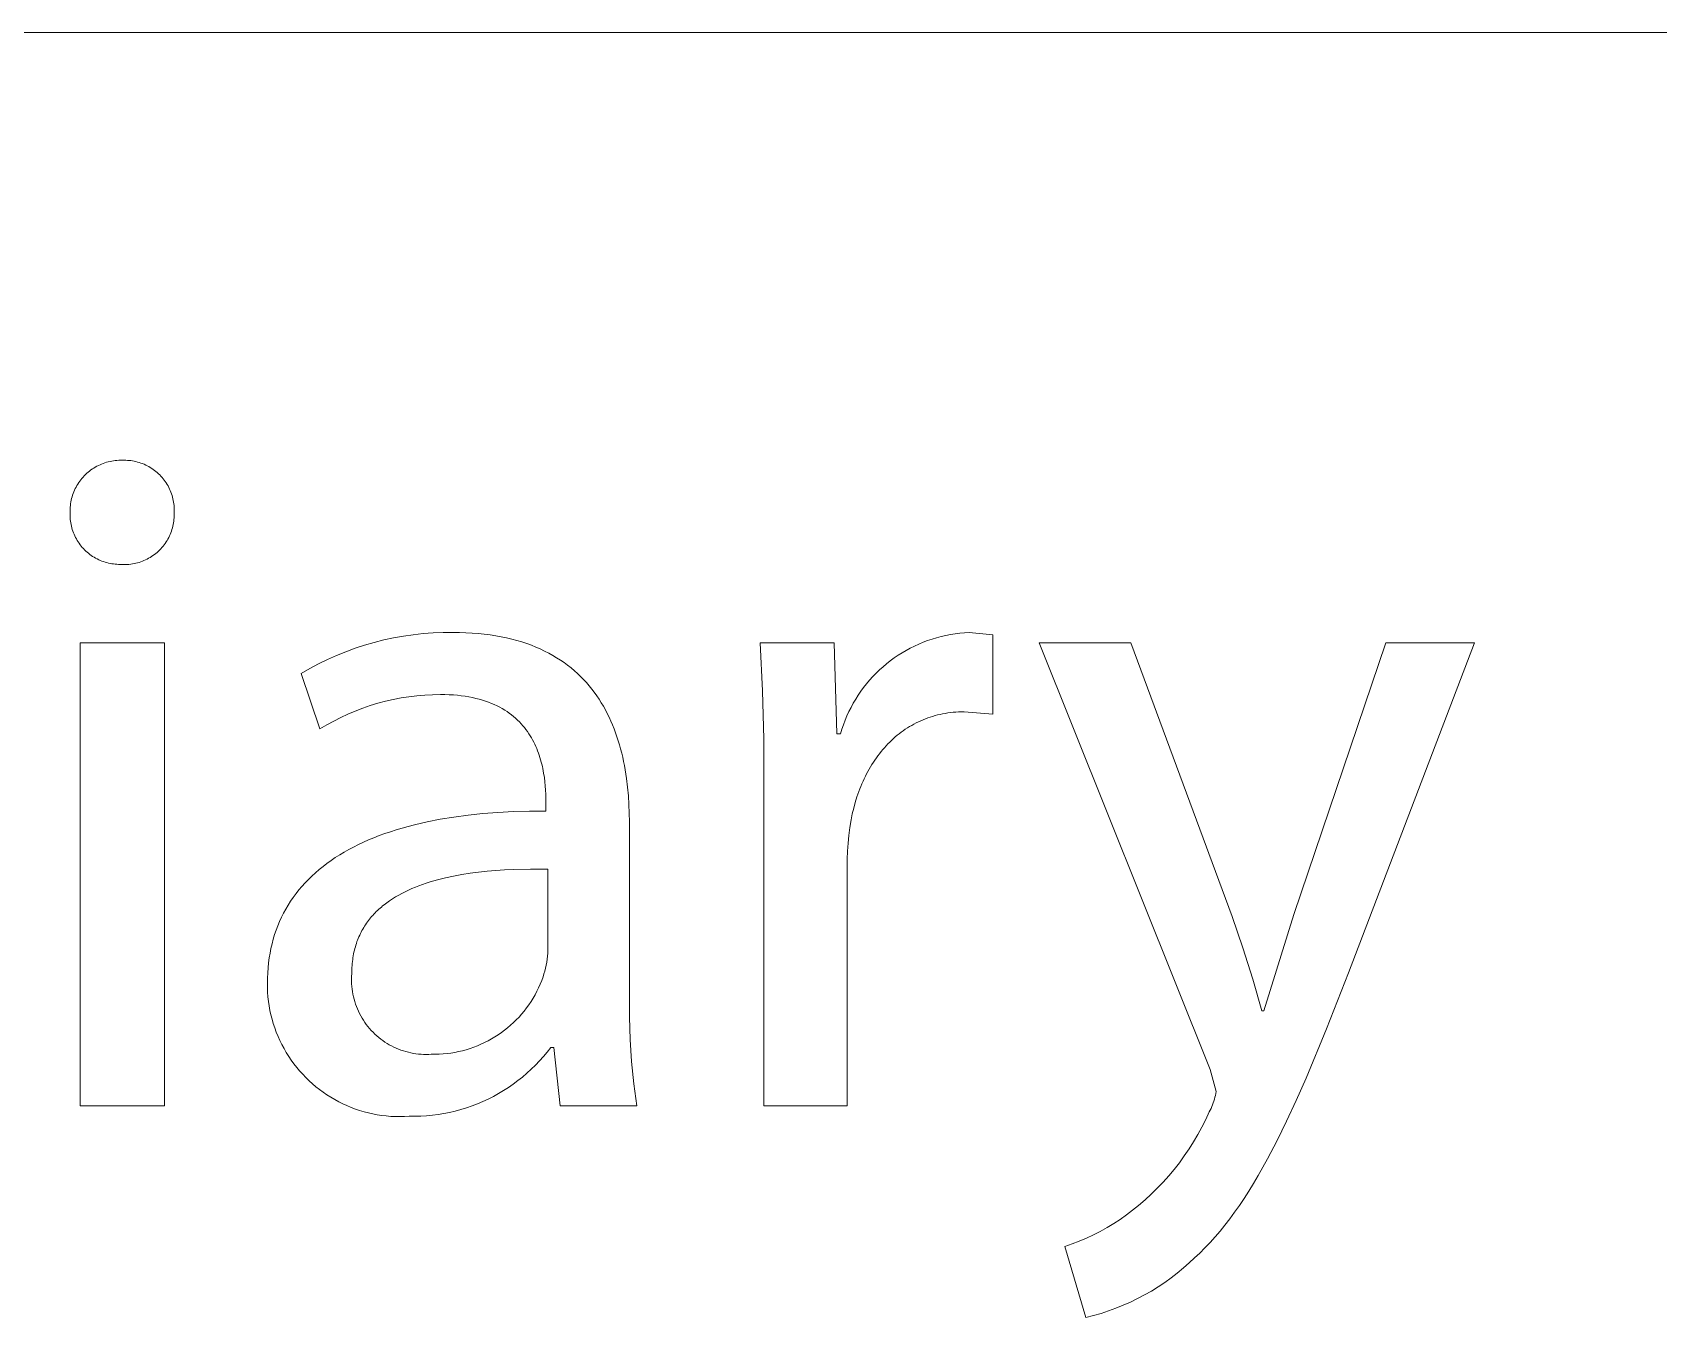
# Model space of a CAD drawing. Header units: millimetres. Extents: x 3269 to 7089, y 1744 to 4413.
# Drawn here: x 6855.9 to 6920.9, y 2119.5 to 2170.8 of the extents above; entities that cross this region are included whole.
import ezdxf

# ---------------------------------------------------------------- set-up
doc = ezdxf.new("R2010")
doc.units = ezdxf.units.MM
doc.header["$MEASUREMENT"] = 0
doc.layers.add('Domyślny', color=7, linetype='Continuous', true_color=0x000000)

msp = doc.modelspace()

# ---------------------------------------------------------------- linework, layer by layer
at = {"layer": 'Domyślny', "color": 18, "lineweight": 15, "true_color": 0x000000}
for p, q in [((7084.911, 2170.826), (5644.928, 2170.826)), ((6858.091, 2153.21), (6858.144, 2153.256)), ((6858.144, 2153.256), (6858.198, 2153.301)), ((6858.198, 2153.301), (6858.254, 2153.343)), ((6858.254, 2153.343), (6858.312, 2153.383)), ((6858.312, 2153.383), (6858.371, 2153.422)), ((6858.371, 2153.422), (6858.431, 2153.458)), ((6858.431, 2153.458), (6858.493, 2153.492)), ((6858.493, 2153.492), (6858.555, 2153.524)), ((6858.555, 2153.524), (6858.619, 2153.554)), ((6858.619, 2153.554), (6858.684, 2153.582)), ((6858.684, 2153.582), (6858.749, 2153.607)), ((6858.749, 2153.607), (6858.816, 2153.63)), ((6858.816, 2153.63), (6858.883, 2153.651)), ((6858.883, 2153.651), (6858.951, 2153.669)), ((6858.951, 2153.669), (6859.019, 2153.685)), ((6859.019, 2153.685), (6859.088, 2153.699)), ((6859.088, 2153.699), (6859.158, 2153.71)), ((6859.158, 2153.71), (6859.227, 2153.719)), ((6859.227, 2153.719), (6859.297, 2153.725)), ((6859.297, 2153.725), (6859.367, 2153.729)), ((6859.367, 2153.729), (6859.438, 2153.731)), ((6859.438, 2153.731), (6859.508, 2153.73)), ((6859.508, 2153.73), (6859.577, 2153.732)), ((6859.577, 2153.732), (6859.646, 2153.731)), ((6859.646, 2153.731), (6859.715, 2153.728)), ((6859.715, 2153.728), (6859.784, 2153.723)), ((6859.784, 2153.723), (6859.852, 2153.716)), ((6859.852, 2153.716), (6859.921, 2153.706)), ((6859.921, 2153.706), (6859.988, 2153.693)), ((6859.988, 2153.693), (6860.056, 2153.678)), ((6860.056, 2153.678), (6860.123, 2153.661)), ((6860.123, 2153.661), (6860.189, 2153.642)), ((6860.189, 2153.642), (6860.254, 2153.62)), ((6860.254, 2153.62), (6860.319, 2153.596)), ((6860.319, 2153.596), (6860.383, 2153.57)), ((6860.383, 2153.57), (6860.446, 2153.542)), ((6860.446, 2153.542), (6860.508, 2153.511)), ((6860.508, 2153.511), (6860.569, 2153.479)), ((6860.569, 2153.479), (6860.628, 2153.444)), ((6860.628, 2153.444), (6860.686, 2153.407)), ((6860.686, 2153.407), (6860.744, 2153.368)), ((6860.744, 2153.368), (6860.799, 2153.327)), ((6860.799, 2153.327), (6860.853, 2153.285)), ((6860.853, 2153.285), (6860.906, 2153.24)), ((6860.906, 2153.24), (6860.957, 2153.194)), ((6857.598, 2152.533), (6857.628, 2152.597)), ((6857.628, 2152.597), (6857.66, 2152.659)), ((6857.66, 2152.659), (6857.694, 2152.721)), ((6857.694, 2152.721), (6857.73, 2152.781)), ((6857.73, 2152.781), (6857.768, 2152.84)), ((6857.768, 2152.84), (6857.809, 2152.897)), ((6857.809, 2152.897), (6857.851, 2152.953)), ((6857.851, 2152.953), (6857.895, 2153.008)), ((6857.895, 2153.008), (6857.942, 2153.061)), ((6857.942, 2153.061), (6857.99, 2153.113)), ((6857.99, 2153.113), (6858.039, 2153.162)), ((6858.039, 2153.162), (6858.091, 2153.21)), ((6860.957, 2153.194), (6861.007, 2153.146)), ((6861.007, 2153.146), (6861.054, 2153.096)), ((6861.054, 2153.096), (6861.1, 2153.045)), ((6861.1, 2153.045), (6861.145, 2152.992)), ((6861.145, 2152.992), (6861.187, 2152.937)), ((6861.187, 2152.937), (6861.227, 2152.881)), ((6861.227, 2152.881), (6861.266, 2152.824)), ((6861.266, 2152.824), (6861.302, 2152.765)), ((6861.302, 2152.765), (6861.337, 2152.706)), ((6861.337, 2152.706), (6861.369, 2152.645)), ((6861.369, 2152.645), (6861.399, 2152.583)), ((6861.399, 2152.583), (6861.427, 2152.52)), ((6857.426, 2151.855), (6857.433, 2151.925)), ((6857.433, 2151.925), (6857.442, 2151.994)), ((6857.442, 2151.994), (6857.453, 2152.064)), ((6857.453, 2152.064), (6857.467, 2152.133)), ((6857.467, 2152.133), (6857.483, 2152.201)), ((6857.483, 2152.201), (6857.501, 2152.269)), ((6857.501, 2152.269), (6857.522, 2152.336)), ((6857.522, 2152.336), (6857.545, 2152.403)), ((6857.545, 2152.403), (6857.57, 2152.468)), ((6857.57, 2152.468), (6857.598, 2152.533)), ((6861.427, 2152.52), (6861.453, 2152.456)), ((6861.453, 2152.456), (6861.476, 2152.391)), ((6861.476, 2152.391), (6861.498, 2152.325)), ((6861.498, 2152.325), (6861.517, 2152.259)), ((6861.517, 2152.259), (6861.533, 2152.192)), ((6861.533, 2152.192), (6861.548, 2152.124)), ((6861.548, 2152.124), (6861.56, 2152.056)), ((6861.56, 2152.056), (6861.569, 2151.988)), ((6861.569, 2151.988), (6861.577, 2151.919)), ((6857.42, 2151.575), (6857.422, 2151.644)), ((6857.421, 2151.506), (6857.42, 2151.575)), ((6857.421, 2151.714), (6857.423, 2151.784)), ((6857.422, 2151.644), (6857.421, 2151.714)), ((6857.424, 2151.438), (6857.421, 2151.506)), ((6857.423, 2151.784), (6857.426, 2151.855)), ((6857.429, 2151.369), (6857.424, 2151.438)), ((6857.437, 2151.301), (6857.429, 2151.369)), ((6857.447, 2151.233), (6857.437, 2151.301)), ((6861.567, 2151.3), (6861.557, 2151.232)), ((6861.575, 2151.368), (6861.567, 2151.3)), ((6861.58, 2151.437), (6861.575, 2151.368)), ((6861.577, 2151.919), (6861.581, 2151.851)), ((6861.583, 2151.506), (6861.58, 2151.437)), ((6861.581, 2151.851), (6861.584, 2151.782)), ((6861.584, 2151.713), (6861.582, 2151.644)), ((6861.582, 2151.644), (6861.583, 2151.575)), ((6861.583, 2151.575), (6861.583, 2151.506)), ((6861.584, 2151.782), (6861.584, 2151.713)), ((6857.46, 2151.165), (6857.447, 2151.233)), ((6857.475, 2151.098), (6857.46, 2151.165)), ((6857.492, 2151.031), (6857.475, 2151.098)), ((6857.511, 2150.965), (6857.492, 2151.031)), ((6857.533, 2150.9), (6857.511, 2150.965)), ((6857.557, 2150.836), (6857.533, 2150.9)), ((6857.583, 2150.772), (6857.557, 2150.836)), ((6857.611, 2150.71), (6857.583, 2150.772)), ((6857.641, 2150.648), (6857.611, 2150.71)), ((6857.674, 2150.587), (6857.641, 2150.648)), ((6861.364, 2150.645), (6861.331, 2150.584)), ((6861.394, 2150.707), (6861.364, 2150.645)), ((6861.423, 2150.769), (6861.394, 2150.707)), ((6861.449, 2150.833), (6861.423, 2150.769)), ((6861.472, 2150.898), (6861.449, 2150.833)), ((6861.494, 2150.963), (6861.472, 2150.898)), ((6861.513, 2151.03), (6861.494, 2150.963)), ((6861.53, 2151.096), (6861.513, 2151.03)), ((6861.545, 2151.164), (6861.53, 2151.096)), ((6861.557, 2151.232), (6861.545, 2151.164)), ((6857.709, 2150.528), (6857.674, 2150.587)), ((6857.745, 2150.47), (6857.709, 2150.528)), ((6857.784, 2150.413), (6857.745, 2150.47)), ((6857.825, 2150.357), (6857.784, 2150.413)), ((6857.867, 2150.303), (6857.825, 2150.357)), ((6857.911, 2150.251), (6857.867, 2150.303)), ((6857.957, 2150.2), (6857.911, 2150.251)), ((6858.005, 2150.151), (6857.957, 2150.2)), ((6858.055, 2150.103), (6858.005, 2150.151)), ((6858.106, 2150.057), (6858.055, 2150.103)), ((6858.159, 2150.013), (6858.106, 2150.057)), ((6858.213, 2149.97), (6858.159, 2150.013)), ((6860.846, 2150.007), (6860.792, 2149.965)), ((6860.899, 2150.052), (6860.846, 2150.007)), ((6860.95, 2150.098), (6860.899, 2150.052)), ((6861, 2150.145), (6860.95, 2150.098)), ((6861.048, 2150.195), (6861, 2150.145)), ((6861.094, 2150.246), (6861.048, 2150.195)), ((6861.138, 2150.299), (6861.094, 2150.246)), ((6861.181, 2150.353), (6861.138, 2150.299)), ((6861.221, 2150.409), (6861.181, 2150.353)), ((6861.26, 2150.466), (6861.221, 2150.409)), ((6861.297, 2150.524), (6861.26, 2150.466)), ((6861.331, 2150.584), (6861.297, 2150.524)), ((6858.269, 2149.93), (6858.213, 2149.97)), ((6858.325, 2149.892), (6858.269, 2149.93)), ((6858.384, 2149.855), (6858.325, 2149.892)), ((6858.443, 2149.821), (6858.384, 2149.855)), ((6858.504, 2149.788), (6858.443, 2149.821)), ((6858.566, 2149.758), (6858.504, 2149.788)), ((6858.628, 2149.73), (6858.566, 2149.758)), ((6858.692, 2149.704), (6858.628, 2149.73)), ((6858.757, 2149.68), (6858.692, 2149.704)), ((6858.822, 2149.659), (6858.757, 2149.68)), ((6858.888, 2149.64), (6858.822, 2149.659)), ((6858.955, 2149.623), (6858.888, 2149.64)), ((6859.022, 2149.608), (6858.955, 2149.623)), ((6859.089, 2149.596), (6859.022, 2149.608)), ((6859.157, 2149.586), (6859.089, 2149.596)), ((6859.226, 2149.579), (6859.157, 2149.586)), ((6859.294, 2149.574), (6859.226, 2149.579)), ((6859.363, 2149.571), (6859.294, 2149.574)), ((6859.432, 2149.57), (6859.363, 2149.571)), ((6859.501, 2149.566), (6859.432, 2149.57)), ((6859.569, 2149.564), (6859.501, 2149.566)), ((6859.638, 2149.564), (6859.569, 2149.564)), ((6859.707, 2149.567), (6859.638, 2149.564)), ((6859.776, 2149.572), (6859.707, 2149.567)), ((6859.845, 2149.58), (6859.776, 2149.572)), ((6859.913, 2149.589), (6859.845, 2149.58)), ((6859.981, 2149.602), (6859.913, 2149.589)), ((6860.048, 2149.616), (6859.981, 2149.602)), ((6860.115, 2149.633), (6860.048, 2149.616)), ((6860.181, 2149.652), (6860.115, 2149.633)), ((6860.247, 2149.674), (6860.181, 2149.652)), ((6860.311, 2149.698), (6860.247, 2149.674)), ((6860.375, 2149.724), (6860.311, 2149.698)), ((6860.438, 2149.752), (6860.375, 2149.724)), ((6860.5, 2149.782), (6860.438, 2149.752)), ((6860.561, 2149.815), (6860.5, 2149.782)), ((6860.62, 2149.849), (6860.561, 2149.815)), ((6860.679, 2149.886), (6860.62, 2149.849)), ((6860.736, 2149.924), (6860.679, 2149.886)), ((6860.792, 2149.965), (6860.736, 2149.924)), ((6870.741, 2146.704), (6871.135, 2146.761)), ((6871.135, 2146.761), (6871.531, 2146.803)), ((6871.531, 2146.803), (6871.928, 2146.833)), ((6871.928, 2146.833), (6872.325, 2146.848)), ((6872.325, 2146.848), (6872.723, 2146.849)), ((6872.723, 2146.849), (6872.986, 2146.847)), ((6872.986, 2146.847), (6873.242, 2146.838)), ((6873.242, 2146.838), (6873.492, 2146.824)), ((6873.492, 2146.824), (6873.735, 2146.805)), ((6873.735, 2146.805), (6873.973, 2146.781)), ((6873.973, 2146.781), (6874.205, 2146.751)), ((6874.205, 2146.751), (6874.431, 2146.716)), ((6892.231, 2146.689), (6892.416, 2146.731)), ((6892.416, 2146.731), (6892.601, 2146.767)), ((6892.601, 2146.767), (6892.788, 2146.796)), ((6892.788, 2146.796), (6892.975, 2146.82)), ((6892.975, 2146.82), (6893.164, 2146.836)), ((6893.164, 2146.836), (6893.352, 2146.847)), ((6893.352, 2146.847), (6894.293, 2146.758)), ((6894.293, 2146.758), (6894.293, 2143.578)), ((6857.829, 2146.441), (6861.2, 2146.441)), ((6857.829, 2127.933), (6857.829, 2146.441)), ((6861.2, 2146.441), (6861.2, 2127.933)), ((6868.072, 2145.932), (6868.441, 2146.082)), ((6868.441, 2146.082), (6868.814, 2146.219)), ((6868.814, 2146.219), (6869.193, 2146.342)), ((6869.193, 2146.342), (6869.575, 2146.453)), ((6869.575, 2146.453), (6869.961, 2146.55)), ((6869.961, 2146.55), (6870.35, 2146.634)), ((6870.35, 2146.634), (6870.741, 2146.704)), ((6874.431, 2146.716), (6874.651, 2146.676)), ((6874.651, 2146.676), (6874.866, 2146.632)), ((6874.866, 2146.632), (6875.075, 2146.582)), ((6875.075, 2146.582), (6875.278, 2146.528)), ((6875.278, 2146.528), (6875.476, 2146.469)), ((6875.476, 2146.469), (6875.668, 2146.406)), ((6875.668, 2146.406), (6875.855, 2146.338)), ((6875.855, 2146.338), (6876.036, 2146.266)), ((6876.036, 2146.266), (6876.213, 2146.189)), ((6876.213, 2146.189), (6876.384, 2146.108)), ((6876.384, 2146.108), (6876.55, 2146.024)), ((6885.092, 2144.516), (6884.995, 2146.44)), ((6884.995, 2146.44), (6887.959, 2146.44)), ((6887.959, 2146.44), (6888.06, 2142.802)), ((6890.668, 2146.037), (6890.831, 2146.133)), ((6890.831, 2146.133), (6890.997, 2146.223)), ((6890.997, 2146.223), (6891.166, 2146.307)), ((6891.166, 2146.307), (6891.338, 2146.386)), ((6891.338, 2146.386), (6891.512, 2146.459)), ((6891.512, 2146.459), (6891.689, 2146.525)), ((6891.689, 2146.525), (6891.868, 2146.586)), ((6891.868, 2146.586), (6892.049, 2146.641)), ((6892.049, 2146.641), (6892.231, 2146.689)), ((6902.985, 2129.383), (6896.142, 2146.441)), ((6896.142, 2146.441), (6899.805, 2146.441)), ((6899.805, 2146.441), (6903.863, 2135.501)), ((6906.318, 2135.578), (6909.994, 2146.441)), ((6913.543, 2146.441), (6908.506, 2133.25)), ((6909.994, 2146.441), (6913.543, 2146.441)), ((6867, 2145.408), (6867.351, 2145.595)), ((6867.351, 2145.595), (6867.709, 2145.77)), ((6867.709, 2145.77), (6868.072, 2145.932)), ((6876.55, 2146.024), (6876.71, 2145.935)), ((6876.71, 2145.935), (6876.866, 2145.842)), ((6876.866, 2145.842), (6877.017, 2145.746)), ((6877.017, 2145.746), (6877.163, 2145.645)), ((6877.163, 2145.645), (6877.304, 2145.541)), ((6877.304, 2145.541), (6877.441, 2145.434)), ((6877.441, 2145.434), (6877.573, 2145.323)), ((6889.766, 2145.352), (6889.907, 2145.479)), ((6889.907, 2145.479), (6890.051, 2145.601)), ((6890.051, 2145.601), (6890.2, 2145.718)), ((6890.2, 2145.718), (6890.352, 2145.83)), ((6890.352, 2145.83), (6890.508, 2145.936)), ((6890.508, 2145.936), (6890.668, 2146.037)), ((6866.656, 2145.208), (6867, 2145.408)), ((6867.406, 2142.995), (6866.656, 2145.208)), ((6877.573, 2145.323), (6877.7, 2145.209)), ((6877.7, 2145.209), (6877.822, 2145.091)), ((6877.822, 2145.091), (6877.94, 2144.971)), ((6877.94, 2144.971), (6878.054, 2144.847)), ((6878.054, 2144.847), (6878.164, 2144.72)), ((6889.134, 2144.652), (6889.251, 2144.8)), ((6889.251, 2144.8), (6889.373, 2144.945)), ((6889.373, 2144.945), (6889.499, 2145.085)), ((6889.499, 2145.085), (6889.631, 2145.221)), ((6889.631, 2145.221), (6889.766, 2145.352)), ((6870.337, 2144.171), (6870.028, 2144.1)), ((6870.649, 2144.231), (6870.337, 2144.171)), ((6870.962, 2144.28), (6870.649, 2144.231)), ((6871.277, 2144.319), (6870.962, 2144.28)), ((6871.593, 2144.347), (6871.277, 2144.319)), ((6871.91, 2144.363), (6871.593, 2144.347)), ((6872.227, 2144.369), (6871.91, 2144.363)), ((6872.403, 2144.367), (6872.227, 2144.369)), ((6872.573, 2144.361), (6872.403, 2144.367)), ((6872.738, 2144.351), (6872.573, 2144.361)), ((6872.899, 2144.338), (6872.738, 2144.351)), ((6873.055, 2144.32), (6872.899, 2144.338)), ((6873.207, 2144.3), (6873.055, 2144.32)), ((6873.354, 2144.275), (6873.207, 2144.3)), ((6873.497, 2144.248), (6873.354, 2144.275)), ((6873.635, 2144.217), (6873.497, 2144.248)), ((6873.769, 2144.183), (6873.635, 2144.217)), ((6873.898, 2144.146), (6873.769, 2144.183)), ((6874.023, 2144.105), (6873.898, 2144.146)), ((6878.164, 2144.72), (6878.269, 2144.59)), ((6878.269, 2144.59), (6878.37, 2144.458)), ((6878.37, 2144.458), (6878.466, 2144.323)), ((6878.466, 2144.323), (6878.559, 2144.185)), ((6878.559, 2144.185), (6878.648, 2144.044)), ((6885.143, 2142.591), (6885.092, 2144.516)), ((6888.72, 2144.02), (6888.815, 2144.183)), ((6888.815, 2144.183), (6888.916, 2144.343)), ((6888.916, 2144.343), (6889.023, 2144.499)), ((6889.023, 2144.499), (6889.134, 2144.652)), ((6868.528, 2143.587), (6868.24, 2143.454)), ((6868.821, 2143.71), (6868.528, 2143.587)), ((6869.117, 2143.823), (6868.821, 2143.71)), ((6869.417, 2143.926), (6869.117, 2143.823)), ((6869.721, 2144.018), (6869.417, 2143.926)), ((6870.028, 2144.1), (6869.721, 2144.018)), ((6874.145, 2144.062), (6874.023, 2144.105)), ((6874.262, 2144.016), (6874.145, 2144.062)), ((6874.375, 2143.967), (6874.262, 2144.016)), ((6874.484, 2143.916), (6874.375, 2143.967)), ((6874.59, 2143.862), (6874.484, 2143.916)), ((6874.691, 2143.805), (6874.59, 2143.862)), ((6874.789, 2143.746), (6874.691, 2143.805)), ((6874.884, 2143.685), (6874.789, 2143.746)), ((6874.974, 2143.622), (6874.884, 2143.685)), ((6875.061, 2143.556), (6874.974, 2143.622)), ((6875.145, 2143.489), (6875.061, 2143.556)), ((6875.225, 2143.419), (6875.145, 2143.489)), ((6878.648, 2144.044), (6878.733, 2143.902)), ((6878.733, 2143.902), (6878.813, 2143.756)), ((6878.813, 2143.756), (6878.89, 2143.609)), ((6878.89, 2143.609), (6878.964, 2143.459)), ((6888.395, 2143.339), (6888.467, 2143.513)), ((6888.467, 2143.513), (6888.546, 2143.685)), ((6888.546, 2143.685), (6888.63, 2143.854)), ((6888.63, 2143.854), (6888.72, 2144.02)), ((6891.889, 2143.497), (6891.791, 2143.466)), ((6891.988, 2143.526), (6891.889, 2143.497)), ((6892.088, 2143.552), (6891.988, 2143.526)), ((6892.189, 2143.576), (6892.088, 2143.552)), ((6892.291, 2143.597), (6892.189, 2143.576)), ((6892.394, 2143.616), (6892.291, 2143.597)), ((6892.499, 2143.633), (6892.394, 2143.616)), ((6892.604, 2143.647), (6892.499, 2143.633)), ((6892.711, 2143.659), (6892.604, 2143.647)), ((6892.819, 2143.668), (6892.711, 2143.659)), ((6892.928, 2143.674), (6892.819, 2143.668)), ((6893.038, 2143.678), (6892.928, 2143.674)), ((6893.149, 2143.679), (6893.038, 2143.678)), ((6894.293, 2143.578), (6893.149, 2143.679)), ((6867.679, 2143.157), (6867.406, 2142.995)), ((6867.957, 2143.31), (6867.679, 2143.157)), ((6868.24, 2143.454), (6867.957, 2143.31)), ((6875.302, 2143.348), (6875.225, 2143.419)), ((6875.376, 2143.275), (6875.302, 2143.348)), ((6875.447, 2143.2), (6875.376, 2143.275)), ((6875.514, 2143.123), (6875.447, 2143.2)), ((6875.578, 2143.046), (6875.514, 2143.123)), ((6875.64, 2142.966), (6875.578, 2143.046)), ((6875.698, 2142.886), (6875.64, 2142.966)), ((6875.754, 2142.804), (6875.698, 2142.886)), ((6878.964, 2143.459), (6879.033, 2143.308)), ((6879.033, 2143.308), (6879.099, 2143.154)), ((6879.099, 2143.154), (6879.162, 2142.998)), ((6879.162, 2142.998), (6879.221, 2142.841)), ((6879.221, 2142.841), (6879.276, 2142.682)), ((6888.213, 2142.802), (6888.268, 2142.983)), ((6888.268, 2142.983), (6888.328, 2143.162)), ((6888.328, 2143.162), (6888.395, 2143.339)), ((6890.635, 2142.863), (6890.555, 2142.802)), ((6890.716, 2142.922), (6890.635, 2142.863)), ((6890.799, 2142.979), (6890.716, 2142.922)), ((6890.883, 2143.034), (6890.799, 2142.979)), ((6890.968, 2143.087), (6890.883, 2143.034)), ((6891.054, 2143.138), (6890.968, 2143.087)), ((6891.142, 2143.187), (6891.054, 2143.138)), ((6891.231, 2143.233), (6891.142, 2143.187)), ((6891.321, 2143.278), (6891.231, 2143.233)), ((6891.413, 2143.32), (6891.321, 2143.278)), ((6891.506, 2143.36), (6891.413, 2143.32)), ((6891.6, 2143.398), (6891.506, 2143.36)), ((6891.695, 2143.433), (6891.6, 2143.398)), ((6891.791, 2143.466), (6891.695, 2143.433)), ((6875.807, 2142.721), (6875.754, 2142.804)), ((6875.857, 2142.638), (6875.807, 2142.721)), ((6875.905, 2142.553), (6875.857, 2142.638)), ((6875.95, 2142.467), (6875.905, 2142.553)), ((6875.992, 2142.381), (6875.95, 2142.467)), ((6876.032, 2142.294), (6875.992, 2142.381)), ((6876.07, 2142.206), (6876.032, 2142.294)), ((6876.105, 2142.118), (6876.07, 2142.206)), ((6879.276, 2142.682), (6879.328, 2142.521)), ((6879.328, 2142.521), (6879.377, 2142.359)), ((6879.377, 2142.359), (6879.423, 2142.195)), ((6879.423, 2142.195), (6879.465, 2142.03)), ((6885.147, 2140.665), (6885.143, 2142.591)), ((6888.06, 2142.802), (6888.213, 2142.802)), ((6889.964, 2142.245), (6889.897, 2142.167)), ((6890.033, 2142.321), (6889.964, 2142.245)), ((6890.103, 2142.395), (6890.033, 2142.321)), ((6890.175, 2142.468), (6890.103, 2142.395)), ((6890.248, 2142.538), (6890.175, 2142.468)), ((6890.323, 2142.607), (6890.248, 2142.538)), ((6890.399, 2142.674), (6890.323, 2142.607)), ((6890.476, 2142.739), (6890.399, 2142.674)), ((6890.555, 2142.802), (6890.476, 2142.739)), ((6876.138, 2142.029), (6876.105, 2142.118)), ((6876.169, 2141.941), (6876.138, 2142.029)), ((6876.198, 2141.852), (6876.169, 2141.941)), ((6876.225, 2141.762), (6876.198, 2141.852)), ((6876.25, 2141.673), (6876.225, 2141.762)), ((6876.272, 2141.584), (6876.25, 2141.673)), ((6876.294, 2141.495), (6876.272, 2141.584)), ((6879.465, 2142.03), (6879.505, 2141.864)), ((6879.505, 2141.864), (6879.541, 2141.697)), ((6879.541, 2141.697), (6879.575, 2141.528)), ((6879.575, 2141.528), (6879.605, 2141.358)), ((6889.465, 2141.575), (6889.41, 2141.483)), ((6889.522, 2141.664), (6889.465, 2141.575)), ((6889.581, 2141.752), (6889.522, 2141.664)), ((6889.641, 2141.838), (6889.581, 2141.752)), ((6889.703, 2141.923), (6889.641, 2141.838)), ((6889.766, 2142.006), (6889.703, 2141.923)), ((6889.831, 2142.087), (6889.766, 2142.006)), ((6889.897, 2142.167), (6889.831, 2142.087)), ((6876.313, 2141.407), (6876.294, 2141.495)), ((6876.347, 2141.23), (6876.313, 2141.407)), ((6876.374, 2141.056), (6876.347, 2141.23)), ((6876.396, 2140.885), (6876.374, 2141.056)), ((6876.412, 2140.717), (6876.396, 2140.885)), ((6879.605, 2141.358), (6879.658, 2141.017)), ((6879.658, 2141.017), (6879.7, 2140.672)), ((6889.108, 2140.905), (6889.064, 2140.803)), ((6889.155, 2141.005), (6889.108, 2140.905)), ((6889.203, 2141.104), (6889.155, 2141.005)), ((6889.252, 2141.201), (6889.203, 2141.104)), ((6889.303, 2141.296), (6889.252, 2141.201)), ((6889.356, 2141.391), (6889.303, 2141.296)), ((6889.41, 2141.483), (6889.356, 2141.391)), ((6876.424, 2140.553), (6876.412, 2140.717)), ((6876.432, 2140.394), (6876.424, 2140.553)), ((6876.436, 2140.241), (6876.432, 2140.394)), ((6876.438, 2140.095), (6876.436, 2140.241)), ((6879.7, 2140.672), (6879.732, 2140.326)), ((6879.732, 2140.326), (6879.754, 2139.978)), ((6885.147, 2127.931), (6885.147, 2140.665)), ((6888.864, 2140.276), (6888.796, 2140.056)), ((6888.939, 2140.491), (6888.864, 2140.276)), ((6888.979, 2140.596), (6888.939, 2140.491)), ((6889.021, 2140.7), (6888.979, 2140.596)), ((6889.064, 2140.803), (6889.021, 2140.7)), ((6873.326, 2139.55), (6873.911, 2139.612)), ((6873.911, 2139.612), (6874.514, 2139.659)), ((6874.514, 2139.659), (6875.137, 2139.691)), ((6875.137, 2139.691), (6875.778, 2139.709)), ((6875.778, 2139.709), (6876.438, 2139.713)), ((6876.438, 2139.713), (6876.438, 2140.095)), ((6879.754, 2139.978), (6879.766, 2139.629)), ((6879.766, 2139.629), (6879.771, 2139.281)), ((6888.68, 2139.601), (6888.633, 2139.367)), ((6888.735, 2139.831), (6888.68, 2139.601)), ((6888.796, 2140.056), (6888.735, 2139.831)), ((6870.227, 2138.888), (6870.458, 2138.963)), ((6870.458, 2138.963), (6870.694, 2139.033)), ((6870.694, 2139.033), (6870.935, 2139.101)), ((6870.935, 2139.101), (6871.181, 2139.164)), ((6871.181, 2139.164), (6871.688, 2139.282)), ((6871.688, 2139.282), (6872.215, 2139.385)), ((6872.215, 2139.385), (6872.761, 2139.475)), ((6872.761, 2139.475), (6873.326, 2139.55)), ((6879.771, 2139.281), (6879.771, 2132.361)), ((6888.582, 2139.054), (6888.541, 2138.739)), ((6888.633, 2139.367), (6888.582, 2139.054)), ((6868.752, 2138.274), (6868.947, 2138.372)), ((6868.947, 2138.372), (6869.148, 2138.467)), ((6869.148, 2138.467), (6869.353, 2138.558)), ((6869.353, 2138.558), (6869.564, 2138.645)), ((6869.564, 2138.645), (6869.78, 2138.73)), ((6869.78, 2138.73), (6870.001, 2138.811)), ((6870.001, 2138.811), (6870.227, 2138.888)), ((6888.51, 2138.424), (6888.49, 2138.107)), ((6888.541, 2138.739), (6888.51, 2138.424)), ((6867.688, 2137.618), (6867.852, 2137.736)), ((6867.852, 2137.736), (6868.022, 2137.85)), ((6868.022, 2137.85), (6868.196, 2137.961)), ((6868.196, 2137.961), (6868.376, 2138.069)), ((6868.376, 2138.069), (6868.561, 2138.173)), ((6868.561, 2138.173), (6868.752, 2138.274)), ((6888.49, 2138.107), (6888.48, 2137.79)), ((6888.48, 2137.79), (6888.48, 2127.931)), ((6866.815, 2136.844), (6866.947, 2136.981)), ((6866.947, 2136.981), (6867.085, 2137.115)), ((6867.085, 2137.115), (6867.228, 2137.245)), ((6867.228, 2137.245), (6867.376, 2137.373)), ((6867.376, 2137.373), (6867.53, 2137.497)), ((6867.53, 2137.497), (6867.688, 2137.618)), ((6872.425, 2137.045), (6872.111, 2136.966)), ((6872.746, 2137.114), (6872.425, 2137.045)), ((6873.073, 2137.174), (6872.746, 2137.114)), ((6873.406, 2137.226), (6873.073, 2137.174)), ((6873.744, 2137.27), (6873.406, 2137.226)), ((6874.086, 2137.307), (6873.744, 2137.27)), ((6874.431, 2137.336), (6874.086, 2137.307)), ((6874.777, 2137.359), (6874.431, 2137.336)), ((6875.126, 2137.375), (6874.777, 2137.359)), ((6875.822, 2137.39), (6875.126, 2137.375)), ((6876.514, 2137.385), (6875.822, 2137.39)), ((6876.514, 2134.154), (6876.514, 2137.385)), ((6866.341, 2136.264), (6866.452, 2136.414)), ((6866.452, 2136.414), (6866.567, 2136.56)), ((6866.567, 2136.56), (6866.689, 2136.704)), ((6866.689, 2136.704), (6866.815, 2136.844)), ((6870.555, 2136.355), (6870.43, 2136.283)), ((6870.682, 2136.424), (6870.555, 2136.355)), ((6870.813, 2136.491), (6870.682, 2136.424)), ((6870.946, 2136.554), (6870.813, 2136.491)), ((6871.083, 2136.615), (6870.946, 2136.554)), ((6871.222, 2136.673), (6871.083, 2136.615)), ((6871.364, 2136.728), (6871.222, 2136.673)), ((6871.509, 2136.781), (6871.364, 2136.728)), ((6871.656, 2136.831), (6871.509, 2136.781)), ((6871.806, 2136.879), (6871.656, 2136.831)), ((6871.957, 2136.924), (6871.806, 2136.879)), ((6872.111, 2136.966), (6871.957, 2136.924)), ((6865.955, 2135.633), (6866.043, 2135.796)), ((6866.043, 2135.796), (6866.137, 2135.955)), ((6866.137, 2135.955), (6866.236, 2136.111)), ((6866.236, 2136.111), (6866.341, 2136.264)), ((6869.659, 2135.692), (6869.611, 2135.643)), ((6869.708, 2135.739), (6869.659, 2135.692)), ((6869.758, 2135.786), (6869.708, 2135.739)), ((6869.809, 2135.831), (6869.758, 2135.786)), ((6869.861, 2135.876), (6869.809, 2135.831)), ((6869.913, 2135.921), (6869.861, 2135.876)), ((6869.967, 2135.964), (6869.913, 2135.921)), ((6870.078, 2136.048), (6869.967, 2135.964)), ((6870.192, 2136.13), (6870.078, 2136.048)), ((6870.309, 2136.208), (6870.192, 2136.13)), ((6870.43, 2136.283), (6870.309, 2136.208)), ((6865.657, 2134.953), (6865.723, 2135.128)), ((6865.723, 2135.128), (6865.795, 2135.299)), ((6865.795, 2135.299), (6865.872, 2135.468)), ((6865.872, 2135.468), (6865.955, 2135.633)), ((6869.155, 2135.055), (6869.121, 2134.996)), ((6869.191, 2135.113), (6869.155, 2135.055)), ((6869.228, 2135.17), (6869.191, 2135.113)), ((6869.266, 2135.226), (6869.228, 2135.17)), ((6869.306, 2135.281), (6869.266, 2135.226)), ((6869.346, 2135.336), (6869.306, 2135.281)), ((6869.387, 2135.389), (6869.346, 2135.336)), ((6869.43, 2135.442), (6869.387, 2135.389)), ((6869.474, 2135.493), (6869.43, 2135.442)), ((6869.518, 2135.544), (6869.474, 2135.493)), ((6869.564, 2135.594), (6869.518, 2135.544)), ((6869.611, 2135.643), (6869.564, 2135.594)), ((6903.863, 2135.501), (6904.289, 2134.252)), ((6905.122, 2131.723), (6906.318, 2135.578)), ((6865.45, 2134.224), (6865.493, 2134.411)), ((6865.493, 2134.411), (6865.542, 2134.594)), ((6865.542, 2134.594), (6865.597, 2134.775)), ((6865.597, 2134.775), (6865.657, 2134.953)), ((6868.865, 2134.425), (6868.843, 2134.357)), ((6868.888, 2134.493), (6868.865, 2134.425)), ((6868.913, 2134.559), (6868.888, 2134.493)), ((6868.939, 2134.624), (6868.913, 2134.559)), ((6868.966, 2134.689), (6868.939, 2134.624)), ((6868.995, 2134.752), (6868.966, 2134.689)), ((6869.024, 2134.814), (6868.995, 2134.752)), ((6869.055, 2134.876), (6869.024, 2134.814)), ((6869.087, 2134.937), (6869.055, 2134.876)), ((6869.121, 2134.996), (6869.087, 2134.937)), ((6865.354, 2133.645), (6865.38, 2133.841)), ((6865.38, 2133.841), (6865.412, 2134.034)), ((6865.412, 2134.034), (6865.45, 2134.224)), ((6868.715, 2133.776), (6868.705, 2133.698)), ((6868.726, 2133.852), (6868.715, 2133.776)), ((6868.739, 2133.927), (6868.726, 2133.852)), ((6868.752, 2134.001), (6868.739, 2133.927)), ((6868.768, 2134.074), (6868.752, 2134.001)), ((6868.784, 2134.147), (6868.768, 2134.074)), ((6868.802, 2134.218), (6868.784, 2134.147)), ((6868.822, 2134.288), (6868.802, 2134.218)), ((6868.843, 2134.357), (6868.822, 2134.288)), ((6876.47, 2133.672), (6876.487, 2133.792)), ((6876.487, 2133.792), (6876.5, 2133.913)), ((6876.5, 2133.913), (6876.509, 2134.033)), ((6876.509, 2134.033), (6876.514, 2134.154)), ((6904.289, 2134.252), (6904.683, 2132.993)), ((6865.31, 2133.039), (6865.319, 2133.244)), ((6865.319, 2133.244), (6865.334, 2133.446)), ((6865.334, 2133.446), (6865.354, 2133.645)), ((6868.672, 2133.11), (6868.668, 2133.008)), ((6868.678, 2133.213), (6868.672, 2133.11)), ((6868.679, 2133.297), (6868.678, 2133.213)), ((6868.681, 2133.379), (6868.679, 2133.297)), ((6868.685, 2133.46), (6868.681, 2133.379)), ((6868.69, 2133.541), (6868.685, 2133.46)), ((6868.697, 2133.62), (6868.69, 2133.541)), ((6868.705, 2133.698), (6868.697, 2133.62)), ((6876.269, 2132.938), (6876.323, 2133.086)), ((6876.323, 2133.086), (6876.36, 2133.201)), ((6876.36, 2133.201), (6876.394, 2133.317)), ((6876.394, 2133.317), (6876.423, 2133.435)), ((6876.423, 2133.435), (6876.448, 2133.553)), ((6876.448, 2133.553), (6876.47, 2133.672)), ((6908.506, 2133.25), (6907.633, 2131.011)), ((6865.307, 2132.831), (6865.31, 2133.039)), ((6865.309, 2132.65), (6865.307, 2132.831)), ((6865.317, 2132.468), (6865.309, 2132.65)), ((6865.331, 2132.287), (6865.317, 2132.468)), ((6868.668, 2133.008), (6868.669, 2132.905)), ((6868.669, 2132.905), (6868.673, 2132.802)), ((6868.673, 2132.802), (6868.68, 2132.7)), ((6868.68, 2132.7), (6868.691, 2132.598)), ((6868.691, 2132.598), (6868.705, 2132.496)), ((6868.705, 2132.496), (6868.723, 2132.395)), ((6876.004, 2132.37), (6876.077, 2132.509)), ((6876.077, 2132.509), (6876.146, 2132.65)), ((6876.146, 2132.65), (6876.21, 2132.793)), ((6876.21, 2132.793), (6876.269, 2132.938)), ((6904.683, 2132.993), (6905.046, 2131.723)), ((6865.351, 2132.106), (6865.331, 2132.287)), ((6865.377, 2131.926), (6865.351, 2132.106)), ((6865.41, 2131.748), (6865.377, 2131.926)), ((6868.723, 2132.395), (6868.745, 2132.294)), ((6868.745, 2132.294), (6868.77, 2132.195)), ((6868.77, 2132.195), (6868.798, 2132.096)), ((6868.798, 2132.096), (6868.83, 2131.998)), ((6868.83, 2131.998), (6868.865, 2131.901)), ((6868.865, 2131.901), (6868.903, 2131.806)), ((6868.903, 2131.806), (6868.945, 2131.712)), ((6875.567, 2131.719), (6875.663, 2131.843)), ((6875.663, 2131.843), (6875.755, 2131.971)), ((6875.755, 2131.971), (6875.842, 2132.101)), ((6875.842, 2132.101), (6875.925, 2132.234)), ((6875.925, 2132.234), (6876.004, 2132.37)), ((6879.771, 2132.361), (6879.771, 2131.472)), ((6865.448, 2131.57), (6865.41, 2131.748)), ((6865.493, 2131.394), (6865.448, 2131.57)), ((6865.544, 2131.219), (6865.493, 2131.394)), ((6865.601, 2131.047), (6865.544, 2131.219)), ((6868.945, 2131.712), (6868.99, 2131.62)), ((6868.99, 2131.62), (6869.038, 2131.529)), ((6869.038, 2131.529), (6869.089, 2131.44)), ((6869.089, 2131.44), (6869.143, 2131.352)), ((6869.143, 2131.352), (6869.2, 2131.267)), ((6869.2, 2131.267), (6869.26, 2131.184)), ((6869.26, 2131.184), (6869.323, 2131.102)), ((6874.907, 2131.049), (6875.027, 2131.151)), ((6875.027, 2131.151), (6875.142, 2131.257)), ((6875.142, 2131.257), (6875.254, 2131.367)), ((6875.254, 2131.367), (6875.363, 2131.481)), ((6875.363, 2131.481), (6875.467, 2131.598)), ((6875.467, 2131.598), (6875.567, 2131.719)), ((6879.771, 2131.472), (6879.801, 2130.584)), ((6905.046, 2131.723), (6905.122, 2131.723)), ((6865.663, 2130.876), (6865.601, 2131.047)), ((6865.732, 2130.708), (6865.663, 2130.876)), ((6865.806, 2130.542), (6865.732, 2130.708)), ((6865.886, 2130.379), (6865.806, 2130.542)), ((6869.323, 2131.102), (6869.389, 2131.023)), ((6869.389, 2131.023), (6869.457, 2130.947)), ((6869.457, 2130.947), (6869.528, 2130.872)), ((6869.528, 2130.872), (6869.601, 2130.8)), ((6869.601, 2130.8), (6869.677, 2130.731)), ((6869.677, 2130.731), (6869.756, 2130.665)), ((6869.756, 2130.665), (6869.836, 2130.601)), ((6869.836, 2130.601), (6869.919, 2130.54)), ((6869.919, 2130.54), (6870.003, 2130.482)), ((6870.003, 2130.482), (6870.09, 2130.426)), ((6873.985, 2130.457), (6874.125, 2130.528)), ((6874.125, 2130.528), (6874.263, 2130.603)), ((6874.263, 2130.603), (6874.398, 2130.684)), ((6874.398, 2130.684), (6874.53, 2130.769)), ((6874.53, 2130.769), (6874.659, 2130.858)), ((6874.659, 2130.858), (6874.785, 2130.952)), ((6874.785, 2130.952), (6874.907, 2131.049)), ((6879.801, 2130.584), (6879.863, 2129.698)), ((6907.633, 2131.011), (6906.815, 2129.04)), ((6865.972, 2130.218), (6865.886, 2130.379)), ((6866.063, 2130.061), (6865.972, 2130.218)), ((6866.159, 2129.907), (6866.063, 2130.061)), ((6866.261, 2129.756), (6866.159, 2129.907)), ((6870.09, 2130.426), (6870.179, 2130.374)), ((6870.179, 2130.374), (6870.269, 2130.325)), ((6870.269, 2130.325), (6870.361, 2130.279)), ((6870.361, 2130.279), (6870.454, 2130.236)), ((6870.454, 2130.236), (6870.549, 2130.197)), ((6870.549, 2130.197), (6870.645, 2130.161)), ((6870.645, 2130.161), (6870.743, 2130.128)), ((6870.743, 2130.128), (6870.841, 2130.098)), ((6870.841, 2130.098), (6870.94, 2130.072)), ((6870.94, 2130.072), (6871.041, 2130.05)), ((6871.041, 2130.05), (6871.142, 2130.03)), ((6871.142, 2130.03), (6871.243, 2130.015)), ((6871.243, 2130.015), (6871.345, 2130.003)), ((6871.345, 2130.003), (6871.448, 2129.994)), ((6871.448, 2129.994), (6871.55, 2129.989)), ((6871.55, 2129.989), (6871.653, 2129.987)), ((6871.653, 2129.987), (6871.756, 2129.989)), ((6871.756, 2129.989), (6871.858, 2129.995)), ((6871.858, 2129.995), (6872.015, 2129.994)), ((6872.015, 2129.994), (6872.172, 2129.998)), ((6872.172, 2129.998), (6872.329, 2130.007)), ((6872.329, 2130.007), (6872.485, 2130.022)), ((6872.485, 2130.022), (6872.641, 2130.042)), ((6872.641, 2130.042), (6872.796, 2130.068)), ((6872.796, 2130.068), (6872.95, 2130.098)), ((6872.95, 2130.098), (6873.102, 2130.134)), ((6873.102, 2130.134), (6873.254, 2130.175)), ((6873.254, 2130.175), (6873.404, 2130.221)), ((6873.404, 2130.221), (6873.552, 2130.273)), ((6873.552, 2130.273), (6873.699, 2130.329)), ((6873.699, 2130.329), (6873.843, 2130.39)), ((6873.843, 2130.39), (6873.985, 2130.457)), ((6876.336, 2129.899), (6876.18, 2129.724)), ((6876.485, 2130.078), (6876.336, 2129.899)), ((6876.629, 2130.262), (6876.485, 2130.078)), ((6876.756, 2130.262), (6876.629, 2130.262)), ((6877.01, 2127.934), (6876.756, 2130.262)), ((6866.367, 2129.609), (6866.261, 2129.756)), ((6866.479, 2129.466), (6866.367, 2129.609)), ((6866.596, 2129.326), (6866.479, 2129.466)), ((6866.717, 2129.191), (6866.596, 2129.326)), ((6866.843, 2129.06), (6866.717, 2129.191)), ((6875.68, 2129.235), (6875.502, 2129.084)), ((6875.852, 2129.393), (6875.68, 2129.235)), ((6876.019, 2129.556), (6875.852, 2129.393)), ((6876.18, 2129.724), (6876.019, 2129.556)), ((6879.863, 2129.698), (6879.954, 2128.814)), ((6903.214, 2128.505), (6902.985, 2129.383)), ((6866.973, 2128.933), (6866.843, 2129.06)), ((6867.108, 2128.811), (6866.973, 2128.933)), ((6867.246, 2128.693), (6867.108, 2128.811)), ((6867.389, 2128.581), (6867.246, 2128.693)), ((6867.535, 2128.473), (6867.389, 2128.581)), ((6874.744, 2128.541), (6874.543, 2128.422)), ((6874.94, 2128.667), (6874.744, 2128.541)), ((6875.132, 2128.8), (6874.94, 2128.667)), ((6875.32, 2128.939), (6875.132, 2128.8)), ((6875.502, 2129.084), (6875.32, 2128.939)), ((6879.954, 2128.814), (6880.076, 2127.934)), ((6906.815, 2129.04), (6906.421, 2128.149)), ((6861.2, 2127.933), (6857.829, 2127.933)), ((6867.686, 2128.371), (6867.535, 2128.473)), ((6867.839, 2128.273), (6867.686, 2128.371)), ((6867.996, 2128.181), (6867.839, 2128.273)), ((6868.156, 2128.095), (6867.996, 2128.181)), ((6868.318, 2128.014), (6868.156, 2128.095)), ((6868.484, 2127.939), (6868.318, 2128.014)), ((6868.652, 2127.869), (6868.484, 2127.939)), ((6873.486, 2127.931), (6873.266, 2127.854)), ((6873.704, 2128.014), (6873.486, 2127.931)), ((6873.919, 2128.105), (6873.704, 2128.014)), ((6874.13, 2128.204), (6873.919, 2128.105)), ((6874.339, 2128.309), (6874.13, 2128.204)), ((6874.543, 2128.422), (6874.339, 2128.309)), ((6880.076, 2127.934), (6877.01, 2127.934)), ((6888.48, 2127.931), (6885.147, 2127.931)), ((6903.019, 2127.831), (6903.051, 2127.902)), ((6903.051, 2127.902), (6903.08, 2127.975)), ((6903.08, 2127.975), (6903.107, 2128.048)), ((6903.107, 2128.048), (6903.132, 2128.123)), ((6903.132, 2128.123), (6903.153, 2128.198)), ((6903.153, 2128.198), (6903.173, 2128.274)), ((6903.173, 2128.274), (6903.189, 2128.35)), ((6903.189, 2128.35), (6903.203, 2128.428)), ((6903.203, 2128.428), (6903.214, 2128.505)), ((6906.421, 2128.149), (6906.035, 2127.317)), ((6868.822, 2127.805), (6868.652, 2127.869)), ((6868.994, 2127.747), (6868.822, 2127.805)), ((6869.168, 2127.696), (6868.994, 2127.747)), ((6869.344, 2127.65), (6869.168, 2127.696)), ((6869.522, 2127.61), (6869.344, 2127.65)), ((6869.7, 2127.576), (6869.522, 2127.61)), ((6869.88, 2127.549), (6869.7, 2127.576)), ((6870.06, 2127.527), (6869.88, 2127.549)), ((6870.241, 2127.512), (6870.06, 2127.527)), ((6870.423, 2127.503), (6870.241, 2127.512)), ((6870.605, 2127.501), (6870.423, 2127.503)), ((6870.786, 2127.504), (6870.605, 2127.501)), ((6870.968, 2127.514), (6870.786, 2127.504)), ((6871.201, 2127.513), (6870.968, 2127.514)), ((6871.435, 2127.52), (6871.201, 2127.513)), ((6871.668, 2127.534), (6871.435, 2127.52)), ((6871.9, 2127.556), (6871.668, 2127.534)), ((6872.131, 2127.587), (6871.9, 2127.556)), ((6872.361, 2127.625), (6872.131, 2127.587)), ((6872.59, 2127.671), (6872.361, 2127.625)), ((6872.817, 2127.724), (6872.59, 2127.671)), ((6873.043, 2127.785), (6872.817, 2127.724)), ((6873.266, 2127.854), (6873.043, 2127.785)), ((6902.652, 2127.084), (6902.805, 2127.385)), ((6902.805, 2127.385), (6902.947, 2127.691)), ((6902.947, 2127.691), (6902.984, 2127.76)), ((6902.984, 2127.76), (6903.019, 2127.831)), ((6906.035, 2127.317), (6905.655, 2126.541)), ((6902.319, 2126.497), (6902.49, 2126.788)), ((6902.49, 2126.788), (6902.652, 2127.084)), ((6901.749, 2125.66), (6901.948, 2125.933)), ((6901.948, 2125.933), (6902.138, 2126.212)), ((6902.138, 2126.212), (6902.319, 2126.497)), ((6905.655, 2126.541), (6905.278, 2125.82)), ((6901.324, 2125.135), (6901.541, 2125.394)), ((6901.541, 2125.394), (6901.749, 2125.66)), ((6905.278, 2125.82), (6904.903, 2125.149)), ((6900.627, 2124.401), (6900.867, 2124.638)), ((6900.867, 2124.638), (6901.1, 2124.883)), ((6901.1, 2124.883), (6901.324, 2125.135)), ((6904.715, 2124.832), (6904.527, 2124.527)), ((6904.903, 2125.149), (6904.715, 2124.832)), ((6900.123, 2123.951), (6900.379, 2124.172)), ((6900.379, 2124.172), (6900.627, 2124.401)), ((6904.338, 2124.233), (6904.149, 2123.95)), ((6904.527, 2124.527), (6904.338, 2124.233)), ((6899.125, 2123.225), (6899.384, 2123.394)), ((6899.384, 2123.394), (6899.637, 2123.571)), ((6899.637, 2123.571), (6899.883, 2123.757)), ((6899.883, 2123.757), (6900.123, 2123.951)), ((6903.766, 2123.417), (6903.572, 2123.165)), ((6903.958, 2123.678), (6903.766, 2123.417)), ((6904.149, 2123.95), (6903.958, 2123.678)), ((6898.036, 2122.644), (6898.315, 2122.775)), ((6898.315, 2122.775), (6898.59, 2122.916)), ((6898.59, 2122.916), (6898.86, 2123.066)), ((6898.86, 2123.066), (6899.125, 2123.225)), ((6903.178, 2122.692), (6902.977, 2122.469)), ((6903.376, 2122.924), (6903.178, 2122.692)), ((6903.572, 2123.165), (6903.376, 2122.924)), ((6897.172, 2122.31), (6897.464, 2122.412)), ((6898.012, 2119.474), (6897.172, 2122.31)), ((6897.464, 2122.412), (6897.752, 2122.523)), ((6897.752, 2122.523), (6898.036, 2122.644)), ((6902.568, 2122.049), (6902.359, 2121.851)), ((6902.774, 2122.255), (6902.568, 2122.049)), ((6902.977, 2122.469), (6902.774, 2122.255)), ((6901.911, 2121.452), (6901.668, 2121.25)), ((6902.146, 2121.662), (6901.911, 2121.452)), ((6902.359, 2121.851), (6902.146, 2121.662)), ((6901.163, 2120.872), (6900.901, 2120.697)), ((6901.419, 2121.057), (6901.163, 2120.872)), ((6901.668, 2121.25), (6901.419, 2121.057)), ((6899.798, 2120.088), (6899.509, 2119.96)), ((6900.081, 2120.226), (6899.798, 2120.088)), ((6900.36, 2120.373), (6900.081, 2120.226)), ((6900.634, 2120.53), (6900.36, 2120.373)), ((6900.901, 2120.697), (6900.634, 2120.53)), ((6898.318, 2119.55), (6898.012, 2119.474)), ((6898.621, 2119.637), (6898.318, 2119.55)), ((6898.921, 2119.734), (6898.621, 2119.637)), ((6899.217, 2119.842), (6898.921, 2119.734)), ((6899.509, 2119.96), (6899.217, 2119.842))]:
    msp.add_line(p, q, dxfattribs=at)

doc.saveas('drawing.dxf')
